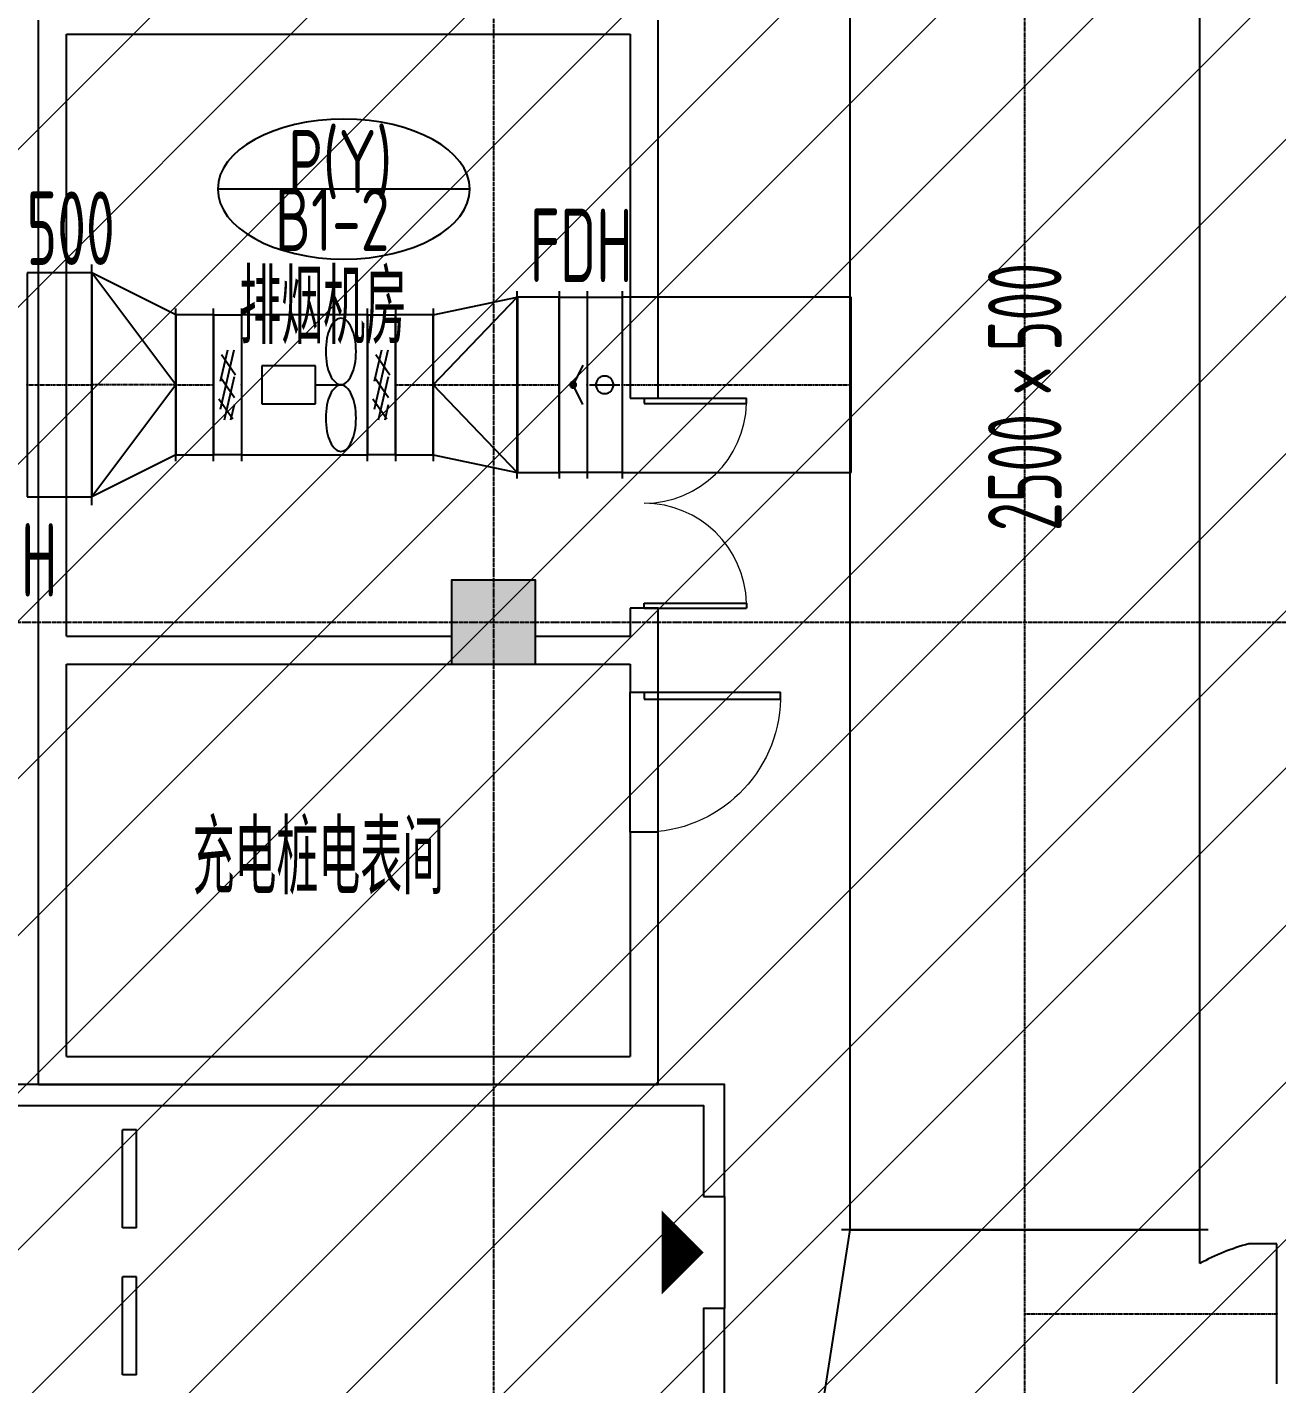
# Model space of a CAD drawing. Extents: x -20827274 to 1300756471, y -549375 to 3431892.
# Drawn here: x -78339 to -69415, y -198699 to -189010 of the extents above; entities that cross this region are included whole.
import ezdxf

# ---------------------------------------------------------------- set-up
doc = ezdxf.new("R2010")
doc.units = 0
doc.header["$LTSCALE"] = 10
for name, pattern in [('CENTER2', [1.125, 0.75, -0.125, 0.125, -0.125]), ('暖附图底图$0$DASH', [0.35, 0.25, -0.1]), ('暖附图底图$0$DOTE', [2.42, 2, -0.2, 0.02, -0.2])]:
    doc.linetypes.add(name, pattern=pattern)
for name, color, linetype in [('1-zs', 3, 'Continuous'), ('1-标注暖通', 4, 'Continuous'), ('DUCT-排烟中心线', 5, 'CENTER2'), ('DUCT-排烟标注', 3, 'Continuous'), ('DUCT-排烟法兰', 4, 'Continuous'), ('DUCT-排烟管', 2, 'Continuous'), ('DUCT-排烟管端线', 4, 'Continuous'), ('DUCT-排烟管设备', 7, 'Continuous'), ('DUCT-排烟阀门', 7, 'Continuous'), ('H-暖通设备', 181, 'Continuous'), ('PUB_HATCH', 8, 'Continuous'), ('暖附图底图$0$00-停车位', 8, 'Continuous'), ('暖附图底图$0$1-标注暖通', 8, 'Continuous'), ('暖附图底图$0$A-COLUMN', 8, 'Continuous'), ('暖附图底图$0$A-PUB_HATCH', 8, 'Continuous'), ('暖附图底图$0$A-ROOM_NAME', 8, 'Continuous'), ('暖附图底图$0$A-WALL', 8, 'Continuous'), ('暖附图底图$0$car', 8, 'Continuous'), ('暖附图底图$0$DOOR_FIRE', 8, 'Continuous'), ('暖附图底图$0$DOTE', 8, 'Continuous'), ('暖附图底图$0$WINDOW', 8, 'Continuous')]:
    doc.layers.add(name, color=color, linetype=linetype)
doc.layers.add('F-非人防区', color=105, linetype='Continuous', lineweight=15)
doc.styles.add('8B2_02', font='tssdeng.shx', dxfattribs={"width": 0.6, "bigfont": 'TSSDCHN.shx'})
doc.styles.add('暖附图底图$0$8B2_02', font='tssdeng.shx', dxfattribs={"width": 0.6, "bigfont": 'TSSDCHN.shx'})

# ---------------------------------------------------------------- blocks, each defined once
blk = doc.blocks.new('$轴流风机$00000011')
for p, q in [((-500, 500, 0), (-500, -500, 0)), ((500, 500, 0), (-500, 500, 0)), ((500, -500, 0), (500, 500, 0)), ((-339.5, 134.7, 0), (-339.5, -134.7, 0)), ((88, 134.7, 0), (-339.5, 134.7, 0)), ((88, -134.7, 0), (88, 134.7, 0)), ((88, 0, 0), (288.5, 0, 0)), ((-339.5, -134.7, 0), (88, -134.7, 0)), ((-500, -500, 0), (500, -500, 0))]:
    blk.add_line(p, q)
for centre, radius, start, end in [((462.4, 274.2, 0), 290.7, 153.06034, 168.11261), ((355.1, 328.7, 0), 170.3, 129.18213, 153.06034), ((288.5, 410.5, 0), 64.8, 90, 129.18213), ((288.5, 410.5, 0), 64.8, 50.81787, 90), ((221.9, 328.7, 0), 170.3, 26.93966, 50.81787), ((114.5, 274.2, 0), 290.7, 11.88739, 26.93966), ((633.1, 238.3, 0), 465, 168.11261, 180), ((-56.1, 238.3, 0), 465, 0, 11.88739), ((633.1, 238.3, 0), 465, 180, 191.88739), ((-56.1, 238.3, 0), 465, 348.11261, 0), ((462.4, 202.4, 0), 290.7, 191.88739, 206.93966), ((114.5, 202.4, 0), 290.7, 333.06034, 348.11261), ((355.1, 147.8, 0), 170.3, 206.93966, 230.81787), ((288.5, 66.1, 0), 64.8, 230.81787, 270), ((288.5, 66.1, 0), 64.8, 270, 309.18213), ((221.9, 147.8, 0), 170.3, 309.18213, 333.06034), ((462.4, -202.4, 0), 290.7, 153.06034, 168.11261), ((355.1, -147.8, 0), 170.3, 129.18213, 153.06034), ((288.5, -66.1, 0), 64.8, 90, 129.18213), ((288.5, -66.1, 0), 64.8, 50.81787, 90), ((221.9, -147.8, 0), 170.3, 26.93966, 50.81787), ((114.5, -202.4, 0), 290.7, 11.88739, 26.93966), ((633.1, -238.3, 0), 465, 168.11261, 180), ((-56.1, -238.3, 0), 465, 0, 11.88739), ((633.1, -238.3, 0), 465, 180, 191.88739), ((-56.1, -238.3, 0), 465, 348.11261, 0), ((462.4, -274.2, 0), 290.7, 191.88739, 206.93966), ((114.5, -274.2, 0), 290.7, 333.06034, 348.11261), ((355.1, -328.7, 0), 170.3, 206.93966, 230.81787), ((288.5, -410.5, 0), 64.8, 230.81787, 270), ((288.5, -410.5, 0), 64.8, 270, 309.18213), ((221.9, -328.7, 0), 170.3, 309.18213, 333.06034)]:
    blk.add_arc(centre, radius, start, end)
for p in [(-500, 0, 0), (500, 0, 0)]:
    blk.add_point(p)
blk = doc.blocks.new('暖附图底图$0$车位2400x5300')
at = {"layer": '暖附图底图$0$00-停车位', "color": 251}
for p, q in [((-875, -1000), (-175, -1000)), ((-875, -1100), (-875, -1000)), ((-175, -1100), (-175, -1000)), ((175, -1000), (875, -1000)), ((175, -1100), (175, -1000)), ((875, -1100), (875, -1000)), ((-875, -1100), (-175, -1100)), ((175, -1100), (875, -1100)), ((400, -5300), (-400, -5300))]:
    blk.add_line(p, q, dxfattribs=at)
blk.add_lwpolyline([(400, -5150), (400, -5300), (1200, -5300), (1200, 0), (-1200, 0), (-1200, -5300), (-400, -5300), (-400, -5150), (-1050, -5150), (-1050, -150), (1050, -150), (1050, -5150), (400, -5150)], dxfattribs=at)
blk.add_lwpolyline([(0, -5150, 0, 600, 0), (0, -4850, 600, 600, 0)], format="xyseb", dxfattribs=at)
blk = doc.blocks.new('暖附图底图$0$A$C2EF10B80')
at = {"layer": '暖附图底图$0$A-PUB_HATCH'}
h = blk.add_hatch(dxfattribs=at)
h.set_pattern_fill('ANSI31', color=256, scale=50, angle=-16.44344)
h.set_pattern_definition([(45, (6188.46, 7099.97), (-56.1266, 56.1266), [])])
h.paths.add_polyline_path([(-983.1, -100, 0.414214), (-1033.1, -50), (-1183.8, -50), (-1090.8, -207), (-1210.2, -207), (-1204.2, -250), (-983.1, -250)])
h.paths.add_polyline_path([(-983.1, -250), (-1204.2, -250), (-1190.5, -350), (-1033.1, -350, 0.414213), (-983.1, -300)])
h.paths.add_polyline_path([(-1262.5, -250), (-1416.9, -250), (-1416.9, -300, 0.414215), (-1366.9, -350), (-1207.1, -350)])
h.paths.add_polyline_path([(-1220.5, -50), (-1366.9, -50, 0.414214), (-1416.9, -100), (-1416.9, -250), (-1262.5, -250), (-1320, -146.2), (-1211.7, -146.3)])
at = {"layer": '暖附图底图$0$car', "linetype": '暖附图底图$0$DASH', "ltscale": 0.5}
blk.add_line((-1366.9, -350), (-1033.1, -350), dxfattribs=at)
at = {"layer": '暖附图底图$0$car', "linetype": '暖附图底图$0$DASH'}
blk.add_lwpolyline([(-2400, 0), (0, 0), (0, -400), (-2400, -400)], close=True, dxfattribs=at)
at = {"layer": '暖附图底图$0$car', "linetype": '暖附图底图$0$DASH', "ltscale": 0.5}
blk.add_lwpolyline([(-1320, -146.2), (-1185, -389.9), (-1210.2, -207), (-1090.8, -207), (-1227.3, 23.4), (-1211.7, -146.3)], close=True, dxfattribs=at)
for points in [[(-1366.9, -50, 0.414214), (-1416.9, -100), (-1416.9, -300)], [(-1033.1, -350, 0.414214), (-983.1, -300), (-983.1, -100, 0.414214), (-1033.1, -50), (-1366.9, -50)]]:
    blk.add_lwpolyline(points, format="xyb", dxfattribs=at)
at = {"layer": '暖附图底图$0$car', "linetype": '暖附图底图$0$DASH'}
blk.add_arc((-1366.9, -300), 50, 180, 270, dxfattribs=at)
blk = doc.blocks.new('暖附图底图$0$A$C77CA03F4')
at = {"rotation": 16.44344089606073}
for p in [(6792.3, 2421.7), (4490.5, 1742.3), (2188.6, 1063)]:
    blk.add_blockref('暖附图底图$0$A$C2EF10B80', p, dxfattribs=at)
blk = doc.blocks.new('_FZH')
blk.add_lwpolyline([(-0.5, -0.5), (0.5, -0.5), (0.5, 0.5), (-0.5, 0.5)], close=True)
at = {"layer": 'PUB_HATCH'}
blk.add_solid([(-0.5, -0.5), (0.5, -0.5), (-0.5, 0.5), (0.5, 0.5)], dxfattribs=at)
blk = doc.blocks.new('暖附图底图$0$$DorLib2D$00000001')
for p, q in [((0.45, 0.975), (0.5, 0.975)), ((0.45, 0), (0.45, 0.975)), ((0.5, 0), (0.5, 0.975)), ((0.5, 0), (0.45, 0))]:
    blk.add_line(p, q)
at = {"lineweight": 13}
blk.add_arc((0.475, 0), 0.975, 91.46928, 180, dxfattribs=at)
blk = doc.blocks.new('暖附图底图$0$$DorLib2D$00000002')
for p, q in [((-0.5, 0), (-0.5, 0.4875)), ((-0.475, 0.4875), (-0.5, 0.4875)), ((-0.475, 0), (-0.475, 0.4875)), ((0.475, 0), (0.475, 0.4875)), ((0.475, 0.4875), (0.5, 0.4875)), ((0.5, 0), (0.5, 0.4875)), ((-0.5, 0), (-0.475, 0)), ((0.5, 0), (0.475, 0))]:
    blk.add_line(p, q)
at = {"lineweight": 13}
for centre, start, end in [((-0.4875, 0), 0, 88.53072), ((0.4875, 0), 91.46928, 180)]:
    blk.add_arc(centre, 0.4875, start, end, dxfattribs=at)
blk = doc.blocks.new('暖附图底图$0$AFSFCS')
at = {"layer": '暖附图底图$0$A-WALL'}
for p, q in [((-78258.6, -193460.4), (-78258.6, -188960.4)), ((-73833.6, -191660.4), (-73833.6, -188960.4)), ((-78058.6, -189060.4), (-74033.6, -189060.4)), ((-78058.6, -193360.4), (-78058.6, -189060.4)), ((-74033.6, -189060.4), (-74033.6, -191660.4)), ((-74033.6, -191660.4), (-73833.6, -191660.4)), ((-73833.6, -193160.4), (-74033.6, -193160.4)), ((-74033.6, -193160.4), (-74033.6, -193360.4)), ((-73833.6, -193460.4), (-73833.6, -193160.4)), ((-78058.6, -193360.4), (-75308.6, -193360.4)), ((-74708.6, -193360.4), (-74033.6, -193360.4)), ((-78258.6, -196560.4), (-78258.6, -193460.4)), ((-73833.6, -193760.4), (-73833.6, -193460.4)), ((-78058.6, -196360.4), (-78058.6, -193560.4)), ((-78058.6, -193560.4), (-75308.6, -193560.4)), ((-74708.6, -193560.4), (-74033.6, -193560.4)), ((-74033.6, -193560.4), (-74033.6, -193760.4)), ((-74033.6, -193760.4), (-73833.6, -193760.4)), ((-73833.6, -194760.4), (-74033.6, -194760.4)), ((-74033.6, -194760.4), (-74033.6, -196360.4)), ((-73833.6, -196560.4), (-73833.6, -194760.4)), ((-78058.6, -196360.4), (-74033.6, -196360.4)), ((-78258.6, -196560.4), (-73833.6, -196560.4))]:
    blk.add_line(p, q, dxfattribs=at)
at = {"layer": '暖附图底图$0$DOTE', "color": 127, "linetype": '暖附图底图$0$DOTE', "ltscale": 1.5}
blk.add_line((-75008.6, -155629.3), (-75008.6, -385768.2), dxfattribs=at)
at = {"layer": '暖附图底图$0$DOTE', "color": 16, "linetype": '暖附图底图$0$DOTE', "ltscale": 1.5}
blk.add_line((-113117.3, -193260.4), (10791.4, -193260.4), dxfattribs=at)
at = {"layer": '暖附图底图$0$WINDOW'}
for p, q in [((-74033.6, -194760.4), (-74033.6, -193760.4)), ((-73833.6, -194760.4), (-73833.6, -193760.4))]:
    blk.add_line(p, q, dxfattribs=at)
at = {"rotation": 73.55655642770577}
for p in [(-78458.6, -192360.4), (-78458.6, -201360.4)]:
    blk.add_blockref('暖附图底图$0$A$C77CA03F4', p, dxfattribs=at)
at = {"layer": '暖附图底图$0$00-停车位', "rotation": 90.00000002822868}
blk.add_blockref('暖附图底图$0$车位2400x5300', (-78658.6, -197760.4), dxfattribs=at)
at = {"layer": '暖附图底图$0$A-COLUMN', "xscale": 600, "yscale": 600, "zscale": 600, "rotation": 90}
blk.add_blockref('_FZH', (-75008.6, -193260.4), dxfattribs=at)
at = {"layer": '暖附图底图$0$DOOR_FIRE', "xscale": -1500, "yscale": -1500, "zscale": 200, "rotation": 90}
blk.add_blockref('暖附图底图$0$$DorLib2D$00000002', (-73933.6, -192410.4), dxfattribs=at)
at = {"layer": '暖附图底图$0$WINDOW', "xscale": 1000, "yscale": -1000, "zscale": 200, "rotation": 90}
blk.add_blockref('暖附图底图$0$$DorLib2D$00000001', (-73933.6, -194260.4), dxfattribs=at)
at = {"layer": '暖附图底图$0$A-ROOM_NAME', "style": '暖附图底图$0$8B2_02', "width": 0.6}
for s, p in [('排烟机房', (-76823.7, -191272.9)), ('充电桩电表间', (-77157.5, -195204.3))]:
    blk.add_text(s, height=525, dxfattribs=at).set_placement(p)
blk = doc.blocks.new('暖附图底图')
at = {"layer": '暖附图底图$0$1-标注暖通', "linetype": '暖附图底图$0$DASH'}
blk.add_blockref('暖附图底图$0$AFSFCS', (500000, 0), dxfattribs=at)

msp = doc.modelspace()

# ---------------------------------------------------------------- hatches: boundary and pattern name
at = {"layer": 'F-非人防区'}
h = msp.add_hatch(dxfattribs=at)
h.set_pattern_fill('ANSI31', color=8, scale=500)
h.set_pattern_definition([(45, (-67108.6, 126739.6), (-561.266, 561.266), [])])
edge = h.paths.add_edge_path()
edge.add_line((26041.4, -160910.4), (26041.4, -174910.4))
edge.add_line((26041.4, -174910.4), (44466.4, -174910.4))
edge.add_line((44466.4, -174910.4), (44466.4, -230535.4))
edge.add_line((44466.4, -230535.4), (29591.4, -230535.4))
edge.add_line((29591.4, -230535.4), (29591.4, -228585.4))
edge.add_line((29591.4, -228585.4), (32466.4, -228585.4))
edge.add_line((32466.4, -228585.4), (32466.4, -223185.4))
edge.add_line((32466.4, -223185.4), (6116.4, -223185.4))
edge.add_line((6116.4, -223185.4), (6116.4, -236210.4))
edge.add_line((6116.4, -236210.4), (5916.4, -236210.4))
edge.add_line((5916.4, -236210.4), (5921.1, -289912.2))
edge.add_line((5921.1, -289912.2), (35191.4, -289912.2))
edge.add_line((35191.4, -289912.2), (35191.4, -296310.4))
edge.add_line((35191.4, -296310.4), (35041.4, -296310.4))
edge.add_line((35041.4, -296310.4), (35041.4, -296910.4))
edge.add_line((35041.4, -296910.4), (35641.4, -296910.4))
edge.add_line((35641.4, -296910.4), (44736.4, -305099.6))
edge.add_line((44736.4, -305099.6), (22456.5, -329844))
edge.add_line((22456.5, -329844), (22456.5, -340006.4))
edge.add_line((22456.5, -340006.4), (-13248.1, -379660.4))
edge.add_line((-13248.1, -379660.4), (-90108.6, -379660.4))
edge.add_line((-90108.6, -379660.4), (-90108.6, -373660.4))
edge.add_line((-90108.6, -373660.4), (-91358.6, -373660.4))
edge.add_arc((-91358.6, -361660.4), 12000, 180, 270, ccw=False)
edge.add_line((-103358.6, -361660.4), (-103358.6, -333450.4))
edge.add_line((-103358.6, -333450.4), (-95358.6, -333436.6))
edge.add_line((-95358.6, -333436.6), (-95358.6, -160610.4))
edge.add_line((-95358.6, -160610.4), (-86333.4, -160610.4))
edge.add_line((-86333.4, -160610.4), (-86333.6, -149790))
edge.add_line((-86333.6, -149790), (-73433.4, -149790))
edge.add_line((-73433.4, -149790), (-73433.4, -160610.4))
edge.add_line((-73433.4, -160610.4), (26041.4, -160910.4))

# ---------------------------------------------------------------- linework, layer by layer
at = {"layer": 'DUCT-排烟中心线'}
for p, q in [((-71214.8, -197599), (-71214.8, -187549.8)), ((-78339.3, -191564.8), (-77878.2, -191564.8)), ((-77278, -191564.8), (-77878, -191564.8)), ((-77277.8, -191564.8), (-77009.1, -191564.8)), ((-77008.9, -191564.8), (-77008.7, -191564.8)), ((-75708.1, -191564.8), (-75708.3, -191564.8)), ((-75707.9, -191564.8), (-75439.1, -191564.8)), ((-75438.9, -191564.8), (-74838.9, -191564.8)), ((-74838.7, -191564.8), (-74540.4, -191564.8)), ((-74089.8, -191564.8), (-72455.9, -191564.8)), ((-71214.8, -198199.2), (-71214.8, -197599.2)), ((-71214.8, -199249.2), (-71214.8, -198199.2)), ((-71214.8, -198199.2), (-69414.8, -198199.2))]:
    msp.add_line(p, q, dxfattribs=at)
at = {"layer": 'DUCT-排烟法兰'}
for p, q in [((-77878.1, -192424.8), (-77878.1, -190704.8)), ((-74838.8, -192234.8), (-74838.8, -190894.8)), ((-74540.3, -190894.8), (-74540.3, -192234.8)), ((-74340.1, -190894.8), (-74340.1, -192234.8)), ((-74089.9, -190894.8), (-74089.9, -192234.8)), ((-77277.9, -192109.8), (-77277.9, -191019.8)), ((-77009, -192109.8), (-77009, -191019.8)), ((-76808.6, -191019.8), (-76808.6, -192109.8)), ((-75908.4, -192109.8), (-75908.4, -191019.8)), ((-75708, -191019.8), (-75708, -192109.8)), ((-75439, -191019.8), (-75439, -192109.8)), ((-75439, -191019.8), (-75439, -192109.8)), ((-74838.8, -192109.8), (-74838.8, -191019.8)), ((-69904.8, -197599.1), (-72524.8, -197599.1))]:
    msp.add_line(p, q, dxfattribs=at)
at = {"layer": 'DUCT-排烟法兰', "color": 18, "true_color": 0x000000}
for p in [(-78339.3, -191564.8, 500), (-77878.2, -191564.8, 500), (-77878, -191564.8, 500), (-77278, -191564.8, 500), (-77277.8, -191564.8, 500), (-77009.1, -191564.8, 500), (-77008.9, -191564.8, 500), (-76808.7, -191564.8, 500), (-76808.5, -191564.8, 500), (-75908.5, -191564.8, 500), (-75908.3, -191564.8, 500), (-75708.1, -191564.8, 500), (-75707.9, -191564.8, 500), (-75439.1, -191564.8, 500), (-75439.1, -191564.8, 500), (-75438.9, -191564.8, 500), (-75438.9, -191564.8, 500), (-74838.9, -191564.8, 500), (-74838.9, -191564.8, 500), (-74838.7, -191564.8, 500), (-74838.7, -191564.8, 500), (-74540.4, -191564.8, 500), (-74540.2, -191564.8, 500), (-74340.2, -191564.8, 500), (-74340, -191564.8, 500), (-74090, -191564.8, 500), (-74089.8, -191564.8, 500), (-71214.8, -197599, 500), (-71214.8, -197599.2, 500), (-69414.8, -198199.2, 6000)]:
    msp.add_point(p, dxfattribs=at)
at = {"layer": 'DUCT-排烟管'}
for p, q in [((-72464.8, -187549.8), (-72464.8, -197599)), ((-69964.8, -197599), (-69964.8, -187549.8)), ((-77878.2, -190764.8), (-78339.3, -190764.8)), ((-78339.3, -190764.8), (-78339.3, -192364.8)), ((-77878.2, -192364.8), (-77878.2, -190764.8)), ((-77278, -191064.8), (-77878, -190764.8)), ((-77278, -191564.8), (-77878, -190764.8)), ((-75438.9, -191064.8), (-74838.9, -190939.8)), ((-75438.9, -191564.8), (-74838.9, -190939.8)), ((-74540.4, -190939.8), (-74838.7, -190939.8)), ((-74838.7, -190939.8), (-74838.7, -192189.8)), ((-74540.4, -192189.8), (-74540.4, -190939.8)), ((-74540.2, -190939.8), (-74340.2, -190939.8)), ((-74340, -190939.8), (-74090, -190939.8)), ((-72455.9, -190939.8), (-74089.8, -190939.8)), ((-74089.8, -190939.8), (-74089.8, -192189.8)), ((-72455.9, -192189.8), (-72455.9, -190939.8)), ((-77009.1, -191064.8), (-77277.8, -191064.8)), ((-77277.8, -191064.8), (-77277.8, -192064.8)), ((-77009.1, -192064.8), (-77009.1, -191064.8)), ((-77008.9, -191064.8), (-77008.7, -191064.8)), ((-77008.7, -191064.8), (-76808.7, -191064.8)), ((-75908.3, -191064.8), (-75708.3, -191064.8)), ((-75708.1, -191064.8), (-75708.3, -191064.8)), ((-75439.1, -191064.8), (-75707.9, -191064.8)), ((-75707.9, -191064.8), (-75707.9, -192064.8)), ((-75439.1, -192064.8), (-75439.1, -191064.8)), ((-77278, -191564.8), (-77878, -192364.8)), ((-75438.9, -191564.8), (-74838.9, -192189.8)), ((-77278, -192064.8), (-77878, -192364.8)), ((-77277.8, -192064.8), (-77009.1, -192064.8)), ((-77008.9, -192064.8), (-77008.7, -192064.8)), ((-76808.7, -192064.8), (-77008.7, -192064.8)), ((-75708.3, -192064.8), (-75908.3, -192064.8)), ((-75708.1, -192064.8), (-75708.3, -192064.8)), ((-75707.9, -192064.8), (-75439.1, -192064.8)), ((-75438.9, -192064.8), (-74838.9, -192189.8)), ((-74838.7, -192189.8), (-74540.4, -192189.8)), ((-74340.2, -192189.8), (-74540.2, -192189.8)), ((-74090, -192189.8), (-74340, -192189.8)), ((-74089.8, -192189.8), (-72455.9, -192189.8)), ((-78339.3, -192364.8), (-77878.2, -192364.8)), ((-72464.8, -197599.2), (-72714.8, -199199.2)), ((-72464.8, -197599), (-69964.8, -197599)), ((-69964.8, -197839.9), (-69964.8, -197599.2)), ((-69414.8, -197699.2), (-69614.8, -197699.2)), ((-69414.6, -198699.2), (-69414.8, -198699.2))]:
    msp.add_line(p, q, dxfattribs=at)
msp.add_arc((-69214.8, -199199.2), 1552.4, 104.93142, 118.88921, dxfattribs=at)
at = {"layer": 'DUCT-排烟管', "color": 18, "true_color": 0x000000}
for p in [(-77878, -191564.8, 500), (-77278, -191564.8, 500), (-77008.9, -191564.8, 500), (-77008.7, -191564.8, 500), (-75708.3, -191564.8, 500), (-75708.1, -191564.8, 500), (-75438.9, -191564.8, 500), (-74838.9, -191564.8, 500), (-71214.8, -197599.2, 500), (-69414.8, -198199.2, 6000)]:
    msp.add_point(p, dxfattribs=at)
at = {"layer": 'DUCT-排烟管端线'}
for p, q in [((-77878, -190764.8), (-77878, -192364.8)), ((-74838.9, -192189.8), (-74838.9, -190939.8)), ((-74540.2, -190939.8), (-74540.2, -192189.8)), ((-74340.2, -190939.8), (-74340.2, -192189.8)), ((-74340, -190939.8), (-74340, -192189.8)), ((-74090, -190939.8), (-74090, -192189.8)), ((-77278, -192064.8), (-77278, -191064.8)), ((-77008.9, -191064.8), (-77008.9, -192064.8)), ((-77008.7, -192064.8), (-77008.7, -191064.8)), ((-77008.7, -191064.8), (-77008.7, -192064.8)), ((-76808.7, -191064.8), (-76808.7, -192064.8)), ((-75908.3, -191064.8), (-75908.3, -192064.8)), ((-75708.3, -191064.8), (-75708.3, -192064.8)), ((-75708.3, -191064.8), (-75708.3, -192064.8)), ((-75708.1, -192064.8), (-75708.1, -191064.8)), ((-75438.9, -191064.8), (-75438.9, -192064.8)), ((-69964.8, -197599.2), (-72464.8, -197599.2)), ((-69414.8, -198699.2), (-69414.8, -197699.2))]:
    msp.add_line(p, q, dxfattribs=at)
at = {"layer": 'DUCT-排烟阀门'}
for p, q in [((-76958.7, -191738.8), (-76860.7, -191314.8)), ((-76958.7, -191538.8), (-76906.9, -191314.8)), ((-76850.5, -191495.8), (-76950.5, -191351.5)), ((-75858.3, -191738.8), (-75760.3, -191314.8)), ((-75858.3, -191538.8), (-75806.5, -191314.8)), ((-75750.1, -191495.8), (-75850.1, -191351.5)), ((-74370.2, -191424.8), (-74440.2, -191564.8)), ((-76858.7, -191657.7), (-76958.7, -191513.4)), ((-76930, -191814.8), (-76858.7, -191505.8)), ((-75758.3, -191657.7), (-75858.3, -191513.4)), ((-75829.6, -191814.8), (-75758.3, -191505.8)), ((-74450, -191545), (-74453.5, -191547.2)), ((-74446.2, -191543.5), (-74450, -191545)), ((-74442.2, -191542.8), (-74446.2, -191543.5)), ((-74438.1, -191542.8), (-74442.2, -191542.8)), ((-74434.1, -191543.5), (-74438.1, -191542.8)), ((-74430.3, -191545), (-74434.1, -191543.5)), ((-74426.8, -191547.2), (-74430.3, -191545)), ((-74273.9, -191544.2), (-74275.9, -191550.9)), ((-74271.3, -191537.7), (-74273.9, -191544.2)), ((-74267.9, -191531.6), (-74271.3, -191537.7)), ((-74263.8, -191525.9), (-74267.9, -191531.6)), ((-74259.1, -191520.6), (-74263.8, -191525.9)), ((-74253.9, -191516), (-74259.1, -191520.6)), ((-74248.2, -191511.9), (-74253.9, -191516)), ((-74242.1, -191508.5), (-74248.2, -191511.9)), ((-74235.6, -191505.8), (-74242.1, -191508.5)), ((-74228.9, -191503.9), (-74235.6, -191505.8)), ((-74221.9, -191502.7), (-74228.9, -191503.9)), ((-74215, -191502.3), (-74221.9, -191502.7)), ((-74208, -191502.7), (-74215, -191502.3)), ((-74201, -191503.9), (-74208, -191502.7)), ((-74194.3, -191505.8), (-74201, -191503.9)), ((-74187.8, -191508.5), (-74194.3, -191505.8)), ((-74181.7, -191511.9), (-74187.8, -191508.5)), ((-74176, -191516), (-74181.7, -191511.9)), ((-74170.8, -191520.6), (-74176, -191516)), ((-74166.1, -191525.9), (-74170.8, -191520.6)), ((-74162, -191531.6), (-74166.1, -191525.9)), ((-74158.6, -191537.7), (-74162, -191531.6)), ((-74156, -191544.2), (-74158.6, -191537.7)), ((-74154, -191550.9), (-74156, -191544.2)), ((-74461.9, -191560.8), (-74462.3, -191564.8)), ((-74462.3, -191564.8), (-74461.9, -191568.9)), ((-74460.8, -191556.8), (-74461.9, -191560.8)), ((-74461.9, -191568.9), (-74460.8, -191572.8)), ((-74459, -191553.2), (-74460.8, -191556.8)), ((-74460.8, -191572.8), (-74459, -191576.5)), ((-74456.5, -191549.9), (-74459, -191553.2)), ((-74459, -191576.5), (-74456.5, -191579.8)), ((-74453.5, -191547.2), (-74456.5, -191549.9)), ((-74456.5, -191579.8), (-74453.5, -191582.5)), ((-74454.5, -191560.6), (-74455.1, -191563.4)), ((-74455.1, -191563.4), (-74455.1, -191566.3)), ((-74455.1, -191566.3), (-74454.5, -191569.1)), ((-74453.5, -191558), (-74454.5, -191560.6)), ((-74454.5, -191569.1), (-74453.5, -191571.7)), ((-74451.9, -191555.6), (-74453.5, -191558)), ((-74453.5, -191571.7), (-74451.9, -191574.1)), ((-74453.5, -191582.5), (-74450, -191584.7)), ((-74450, -191553.5), (-74451.9, -191555.6)), ((-74451.9, -191574.1), (-74450, -191576.2)), ((-74450.7, -191562.7), (-74450.9, -191564.8)), ((-74450.9, -191564.8), (-74450.7, -191566.9)), ((-74450.1, -191560.7), (-74450.7, -191562.7)), ((-74450.7, -191566.9), (-74450.1, -191568.9)), ((-74449.1, -191558.9), (-74450.1, -191560.7)), ((-74450.1, -191568.9), (-74449.1, -191570.8)), ((-74447.7, -191551.8), (-74450, -191553.5)), ((-74450, -191576.2), (-74447.7, -191577.8)), ((-74450, -191584.7), (-74446.2, -191586.1)), ((-74447.7, -191557.2), (-74449.1, -191558.9)), ((-74449.1, -191570.8), (-74447.7, -191572.4)), ((-74445.1, -191550.7), (-74447.7, -191551.8)), ((-74446.1, -191555.9), (-74447.7, -191557.2)), ((-74447.7, -191572.4), (-74446.1, -191573.8)), ((-74447.7, -191577.8), (-74445.1, -191579)), ((-74446.2, -191586.1), (-74442.2, -191586.9)), ((-74444.3, -191554.9), (-74446.1, -191555.9)), ((-74446.1, -191573.8), (-74444.3, -191574.7)), ((-74442.3, -191550), (-74445.1, -191550.7)), ((-74445.1, -191579), (-74442.3, -191579.7)), ((-74442.2, -191554.3), (-74444.3, -191554.9)), ((-74444.3, -191574.7), (-74442.2, -191575.4)), ((-74439.4, -191549.8), (-74442.3, -191550)), ((-74442.3, -191579.7), (-74439.4, -191579.8)), ((-74440.2, -191554.1), (-74442.2, -191554.3)), ((-74442.2, -191575.4), (-74440.2, -191575.6)), ((-74442.2, -191586.9), (-74438.1, -191586.9)), ((-74438.1, -191554.3), (-74440.2, -191554.1)), ((-74370.2, -191704.8), (-74440.2, -191564.8)), ((-74440.2, -191575.6), (-74438.1, -191575.4)), ((-74436.6, -191550.3), (-74439.4, -191549.8)), ((-74439.4, -191579.8), (-74436.6, -191579.4)), ((-74436, -191554.9), (-74438.1, -191554.3)), ((-74438.1, -191575.4), (-74436, -191574.7)), ((-74438.1, -191586.9), (-74434.1, -191586.1)), ((-74433.9, -191551.2), (-74436.6, -191550.3)), ((-74436.6, -191579.4), (-74433.9, -191578.5)), ((-74434.2, -191555.9), (-74436, -191554.9)), ((-74436, -191574.7), (-74434.2, -191573.8)), ((-74432.6, -191557.2), (-74434.2, -191555.9)), ((-74434.2, -191573.8), (-74432.6, -191572.4)), ((-74434.1, -191586.1), (-74430.3, -191584.7)), ((-74431.4, -191552.6), (-74433.9, -191551.2)), ((-74433.9, -191578.5), (-74431.4, -191577.1)), ((-74431.2, -191558.9), (-74432.6, -191557.2)), ((-74432.6, -191572.4), (-74431.2, -191570.8)), ((-74429.3, -191554.5), (-74431.4, -191552.6)), ((-74431.4, -191577.1), (-74429.3, -191575.2)), ((-74430.2, -191560.7), (-74431.2, -191558.9)), ((-74431.2, -191570.8), (-74430.2, -191568.9)), ((-74430.3, -191584.7), (-74426.8, -191582.5)), ((-74429.6, -191562.7), (-74430.2, -191560.7)), ((-74430.2, -191568.9), (-74429.6, -191566.9)), ((-74429.4, -191564.8), (-74429.6, -191562.7)), ((-74429.6, -191566.9), (-74429.4, -191564.8)), ((-74427.5, -191556.7), (-74429.3, -191554.5)), ((-74429.3, -191575.2), (-74427.5, -191572.9)), ((-74426.2, -191559.3), (-74427.5, -191556.7)), ((-74427.5, -191572.9), (-74426.2, -191570.4)), ((-74423.8, -191549.9), (-74426.8, -191547.2)), ((-74426.8, -191582.5), (-74423.8, -191579.8)), ((-74425.4, -191562), (-74426.2, -191559.3)), ((-74426.2, -191570.4), (-74425.4, -191567.7)), ((-74425.1, -191564.8), (-74425.4, -191562)), ((-74425.4, -191567.7), (-74425.1, -191564.8)), ((-74421.3, -191553.2), (-74423.8, -191549.9)), ((-74423.8, -191579.8), (-74421.3, -191576.5)), ((-74419.5, -191556.8), (-74421.3, -191553.2)), ((-74421.3, -191576.5), (-74419.5, -191572.8)), ((-74418.4, -191560.8), (-74419.5, -191556.8)), ((-74419.5, -191572.8), (-74418.4, -191568.9)), ((-74418, -191564.8), (-74418.4, -191560.8)), ((-74418.4, -191568.9), (-74418, -191564.8)), ((-74324.3, -191564.8), (-74105.6, -191564.8)), ((-74277.1, -191557.8), (-74277.5, -191564.8)), ((-74277.5, -191564.8), (-74277.1, -191571.8)), ((-74275.9, -191550.9), (-74277.1, -191557.8)), ((-74277.1, -191571.8), (-74275.9, -191578.7)), ((-74275.9, -191578.7), (-74273.9, -191585.5)), ((-74273.9, -191585.5), (-74271.3, -191592)), ((-74271.3, -191592), (-74267.9, -191598.1)), ((-74267.9, -191598.1), (-74263.8, -191603.8)), ((-74263.8, -191603.8), (-74259.1, -191609)), ((-74259.1, -191609), (-74253.9, -191613.7)), ((-74253.9, -191613.7), (-74248.2, -191617.8)), ((-74248.2, -191617.8), (-74242.1, -191621.1)), ((-74242.1, -191621.1), (-74235.6, -191623.8)), ((-74235.6, -191623.8), (-74228.9, -191625.8)), ((-74228.9, -191625.8), (-74221.9, -191626.9)), ((-74221.9, -191626.9), (-74215, -191627.3)), ((-74215, -191627.3), (-74208, -191626.9)), ((-74208, -191626.9), (-74201, -191625.8)), ((-74201, -191625.8), (-74194.3, -191623.8)), ((-74194.3, -191623.8), (-74187.8, -191621.1)), ((-74187.8, -191621.1), (-74181.7, -191617.8)), ((-74181.7, -191617.8), (-74176, -191613.7)), ((-74176, -191613.7), (-74170.8, -191609)), ((-74170.8, -191609), (-74166.1, -191603.8)), ((-74166.1, -191603.8), (-74162, -191598.1)), ((-74162, -191598.1), (-74158.6, -191592)), ((-74158.6, -191592), (-74156, -191585.5)), ((-74156, -191585.5), (-74154, -191578.7)), ((-74152.8, -191557.8), (-74154, -191550.9)), ((-74154, -191578.7), (-74152.8, -191571.8)), ((-74152.5, -191564.8), (-74152.8, -191557.8)), ((-74152.8, -191571.8), (-74152.5, -191564.8)), ((-76870.3, -191810.9), (-76970.3, -191666.5)), ((-76883.8, -191814.8), (-76858.7, -191705.8)), ((-75769.9, -191810.9), (-75869.9, -191666.5)), ((-75783.4, -191814.8), (-75758.3, -191705.8))]:
    msp.add_line(p, q, dxfattribs=at)
at = {"layer": 'H-暖通设备', "linetype": 'Continuous'}
msp.add_line((-75178.1, -190166.9), (-76978.1, -190166.9), dxfattribs=at)
at = {"layer": 'H-暖通设备', "linetype": 'Continuous', "extrusion": (0, 0, -1)}
msp.add_ellipse((-76078.1, -190166.9), major_axis=(-900, 0), ratio=0.555556, dxfattribs=at)

# ---------------------------------------------------------------- block references
at = {"layer": '1-zs'}
msp.add_blockref('暖附图底图', (-500000, 0), dxfattribs=at)
at = {"layer": 'DUCT-排烟管设备', "xscale": 0.9, "zscale": 1000}
msp.add_blockref('$轴流风机$00000011', (-76358.5, -191564.8, 500), dxfattribs=at)

# ---------------------------------------------------------------- texts
at = {"layer": '1-标注暖通', "style": '8B2_02', "width": 0.6}
for s, p in [('FDH', (-74749.5, -190831.2)), ('FDSH', (-79095.2, -193076.8))]:
    msp.add_text(s, height=525, dxfattribs=at).set_placement(p)
at = {"layer": 'DUCT-排烟标注', "style": '8B2_02', "width": 0.6}
msp.add_text('500', height=525, dxfattribs=at).set_placement((-78343.6, -190708.7))
for s, p in [('500', (-70952.3, -191324.5, 500)), ('×', (-70952.3, -191639.5, 500)), ('2500', (-70952.3, -192608.7, 500))]:
    msp.add_text(s, height=525, rotation=90, dxfattribs=at).set_placement(p)
at = {"layer": 'H-暖通设备', "linetype": 'Continuous', "style": '8B2_02', "width": 0.7}
for s, p in [('P(Y)', (-76474.9, -190194.8)), ('B1-2', (-76568.2, -190609.3))]:
    msp.add_text(s, height=450, dxfattribs=at).set_placement(p)

doc.saveas('drawing.dxf')
